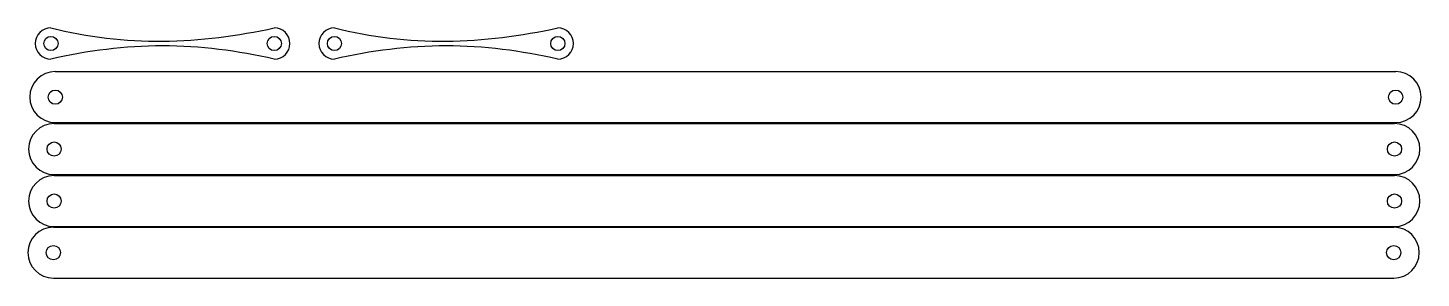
# Model space of a CAD drawing. Header units: millimetres. Extents: x 1838 to 2150, y 1428 to 1484.
import ezdxf

# ---------------------------------------------------------------- set-up
doc = ezdxf.new("R2010")
doc.units = ezdxf.units.MM

msp = doc.modelspace()

# ---------------------------------------------------------------- linework, layer by layer
for p, q in [((1844.38, 1473.83), (2144.38, 1473.83)), ((1844.12, 1462.21), (2144.12, 1462.21)), ((1844.38, 1462.43), (2144.38, 1462.43)), ((1844.12, 1450.81), (2144.12, 1450.81)), ((1844.12, 1450.59), (2144.12, 1450.59)), ((1843.95, 1439.05), (2143.95, 1439.05)), ((1844.12, 1439.19), (2144.12, 1439.19)), ((1843.95, 1427.65), (2143.95, 1427.65))]:
    msp.add_line(p, q)
for centre in [(1843.4, 1480.11), (1893.4, 1480.11), (1906.86, 1480.11), (1956.86, 1480.11), (1844.38, 1468.13), (2144.38, 1468.13), (1844.12, 1456.51), (2144.12, 1456.51), (1844.12, 1444.89), (2144.12, 1444.89), (1843.95, 1433.35), (2143.95, 1433.35)]:
    msp.add_circle(centre, 1.59)
for centre, radius, start, end in [((1843.4, 1480.11), 3.5, 90, 270), ((1867.79, 1581.18), 100.57, 255.9658, 270.3487), ((1865.67, 1609.02), 128.44, 271.2175, 282.4681), ((1893.4, 1480.11), 3.5, 270, 90), ((1906.86, 1480.11), 3.5, 90, 270), ((1931.25, 1581.18), 100.57, 255.9658, 270.3487), ((1929.13, 1609.02), 128.44, 271.2175, 282.4681), ((1956.86, 1480.11), 3.5, 270, 90), ((1869.37, 1365.83), 113.79, 90.4904, 103.1952), ((1867.23, 1364.18), 115.44, 76.8961, 89.4184), ((1932.83, 1365.83), 113.79, 90.4904, 103.1952), ((1930.69, 1364.18), 115.44, 76.8961, 89.4184), ((1844.38, 1468.13), 5.7, 90, 270), ((2144.38, 1468.13), 5.7, 270, 90), ((1844.12, 1456.51), 5.7, 90, 270), ((2144.12, 1456.51), 5.7, 270, 90), ((1844.12, 1444.89), 5.7, 90, 270), ((2144.12, 1444.89), 5.7, 270, 90), ((1843.95, 1433.35), 5.7, 90, 270), ((2143.95, 1433.35), 5.7, 270, 90)]:
    msp.add_arc(centre, radius, start, end)

doc.saveas('drawing.dxf')
